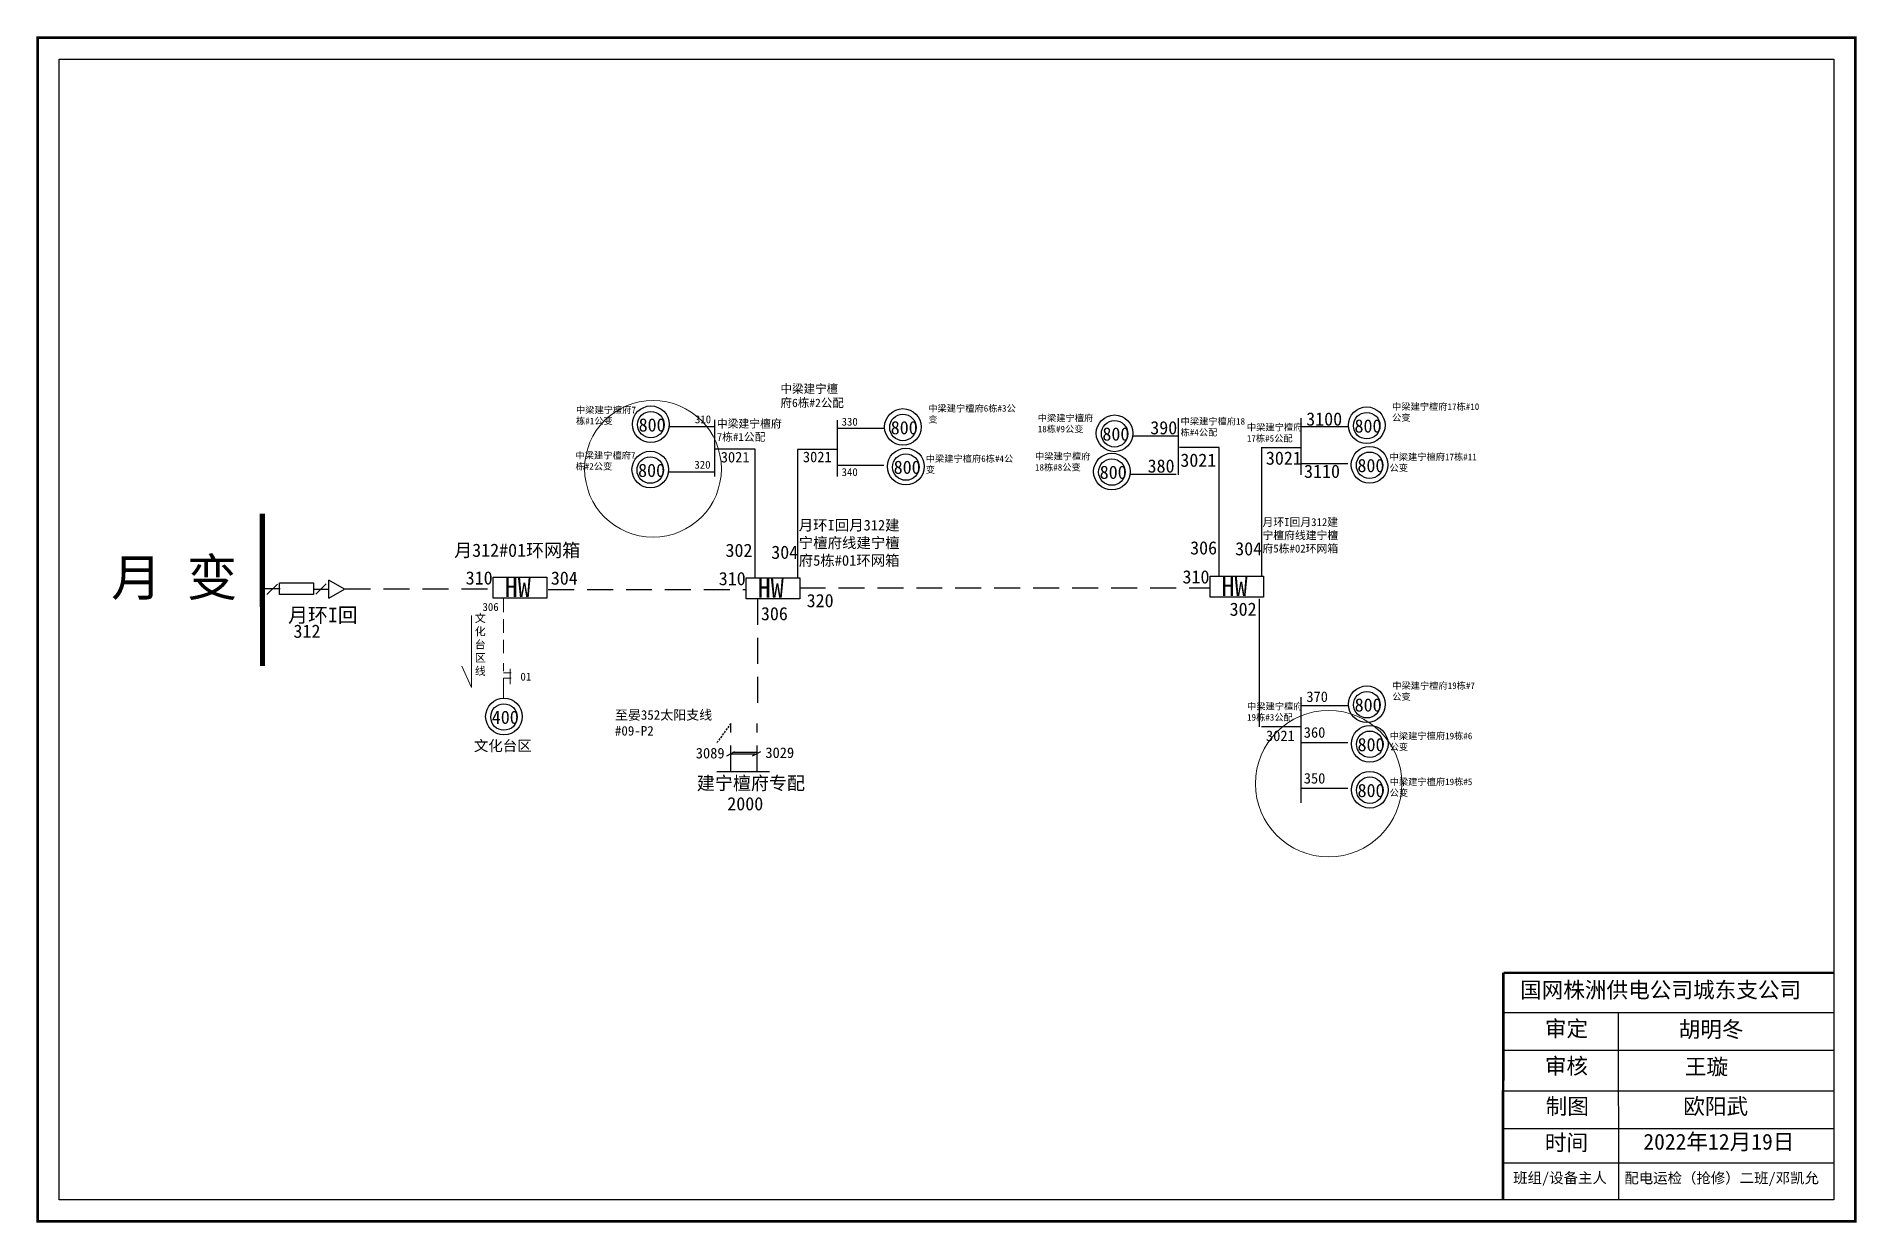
# Model space of a CAD drawing. Extents: x 55 to 400, y -5 to 220.
import ezdxf

# ---------------------------------------------------------------- set-up
doc = ezdxf.new("R2010")
doc.units = 0
doc.header["$LTSCALE"] = 0.774411
for name, pattern in [('ACAD_ISO02W100', [15, 12, -3]), ('DASHED2', [9.525, 6.35, -3.175]), ('HIDDENX2', [0.75, 0.5, -0.25])]:
    doc.linetypes.add(name, pattern=pattern)
doc.layers.get('0').update_dxf_attribs({"linetype": 'CONTINUOUS'})
doc.styles.get("Standard").update_dxf_attribs({"font": '', "height": 2.5})
doc.styles.add('仿宋_txtstyle_1.50_0_0', font='simsun.ttc', dxfattribs={"height": 1.5})
doc.styles.add('仿宋_txtstyle_150.00_0_0150', font='simsun.ttc', dxfattribs={"height": 150})
doc.styles.add('仿宋_txtstyle_2.00_0_0', font='simsun.ttc', dxfattribs={"height": 2})
doc.styles.add('仿宋_txtstyle_200.00_0_0200', font='simsun.ttc', dxfattribs={"height": 200})
doc.styles.add('仿宋_txtstyle_3.00_0_0', font='simsun.ttc', dxfattribs={"height": 3})
doc.styles.add('字体', font='simkai_0.ttf', dxfattribs={"height": 2.5})
doc.styles.add('楷体_GB2312_txtstyle_1.50_0_0', font='SIMKAI.TTF', dxfattribs={"height": 1.5})
doc.styles.add('楷体_GB2312_txtstyle_2.00_0_0', font='simkai_0.ttf', dxfattribs={"height": 2})
doc.styles.add('楷体_GB2312_txtstyle_2.50_0_0', font='simkai_0.ttf', dxfattribs={"height": 2.5})
doc.styles.add('楷体_GB2312_txtstyle_3.00_0_0', font='SIMKAI.TTF', dxfattribs={"height": 3})
doc.styles.get('Standard').set_extended_font_data('SimSun')

msp = doc.modelspace()

# ---------------------------------------------------------------- linework, layer by layer
at = {"linetype": 'Continuous'}
for p, q in [((183.77, 145.91), (175.01, 145.91)), ((183.74, 136.54), (183.74, 147.26)), ((206.93, 136.51), (206.93, 147.23)), ((215.77, 145.6), (207.01, 145.6)), ((271.51, 136.87), (271.51, 147.58)), ((294.7, 136.84), (294.7, 147.56)), ((303.54, 145.93), (294.78, 145.93)), ((191.4, 141.69), (183.88, 141.69)), ((191.4, 117.47), (191.4, 141.69)), ((206.9, 141.65), (199.38, 141.65)), ((199.48, 117.4), (199.48, 141.62)), ((271.54, 144.19), (262.78, 144.19)), ((279.17, 142.02), (271.65, 142.02)), ((279.17, 117.8), (279.17, 142.02)), ((294.68, 141.98), (287.15, 141.98)), ((287.25, 117.73), (287.25, 141.95)), ((215.74, 138.63), (206.98, 138.63)), ((303.51, 138.96), (294.75, 138.96)), ((183.67, 137.33), (174.91, 137.33)), ((271.03, 136.95), (262.27, 136.95)), ((100.96, 116.17), (98.98, 114.19)), ((110.19, 116.25), (108.22, 114.27)), ((286.81, 89.18), (286.81, 113.41)), ((294.68, 74.79), (294.72, 94.76)), ((303.56, 93.13), (294.8, 93.13)), ((294.7, 89.18), (287.18, 89.18)), ((303.53, 86.16), (294.77, 86.16)), ((303.53, 77.48), (294.77, 77.48)), ((333.03, 35.11), (395.4, 35.11)), ((354.68, 35.11), (354.77, -0.35)), ((333.03, 28.01), (395.4, 28.01)), ((333.03, 20.26), (395.4, 20.26)), ((333.03, 13.16), (395.4, 13.16)), ((333.08, 6.64), (395.44, 6.64))]:
    msp.add_line(p, q, dxfattribs=at)
at = {"linetype": 'ACAD_ISO02W100'}
msp.add_line((101.46, 115.26), (98.37, 115.26), dxfattribs=at)
msp.add_line((107.77, 115.25), (110.69, 115.25))
at = {"color": 0, "linetype": 'Continuous'}
for p, q in [((110.69, 113.54), (110.69, 116.94)), ((113.66, 115.25), (110.69, 116.94)), ((110.69, 113.54), (113.66, 115.25))]:
    msp.add_line(p, q, dxfattribs=at)
at = {"color": 0, "linetype": 'DASHED2'}
for p, q in [((113.69, 115.27), (141.62, 115.27)), ((152.18, 115.14), (189.51, 115.14)), ((199.75, 115.47), (277.28, 115.47)), ((191.81, 113.41), (191.81, 92.17))]:
    msp.add_line(p, q, dxfattribs=at)
at = {"color": 7, "linetype": 'DASHED2', "lineweight": 0, "ltscale": 0.533647}
msp.add_line((143.72, 113.5), (143.72, 103.12), dxfattribs=at)
at = {"color": 7, "linetype": 'Continuous', "lineweight": 0, "ltscale": 1.270879}
for p, q in [((137.66, 110.21), (137.66, 96.6)), ((137.66, 96.6), (135.89, 100.67))]:
    msp.add_line(p, q, dxfattribs=at)
at = {"color": 7, "linetype": 'DASHED2', "lineweight": 0, "ltscale": 0.296471}
for p, q in [((143.73, 101.19), (143.73, 99.38)), ((143.73, 99.38), (145.9, 99.38)), ((143.74, 98.37), (145.91, 98.37))]:
    msp.add_line(p, q, dxfattribs=at)
at = {"color": 7, "linetype": 'Continuous', "lineweight": 0, "ltscale": 0.296471}
for p, q in [((144.98, 100.15), (144.98, 97.24)), ((143.74, 98.37), (143.74, 94.52))]:
    msp.add_line(p, q, dxfattribs=at)
at = {"color": 7, "linetype": 'HIDDENX2'}
msp.add_line((186.74, 89.78), (184.01, 86.01), dxfattribs=at)
at = {"color": 7, "linetype": 'DASHED2'}
for p, q in [((186.74, 80.74), (186.74, 89.78)), ((191.74, 80.74), (191.74, 89.78))]:
    msp.add_line(p, q, dxfattribs=at)
at = {"color": 7}
for p, q in [((185.99, 83.69), (187.54, 84.53)), ((186.69, 84.04), (191.36, 84.04)), ((187.14, 84.35), (191.81, 84.35)), ((190.89, 83.69), (192.44, 84.53)), ((184.15, 80.74), (194.1, 80.74))]:
    msp.add_line(p, q, dxfattribs=at)
at = {"linetype": 'Continuous', "const_width": 0.5}
msp.add_lwpolyline([(55.6, 219.57), (399.57, 219.57), (399.57, -4.39), (55.6, -4.39)], close=True, dxfattribs=at)
at = {"linetype": 'Continuous'}
msp.add_lwpolyline([(59.64, 215.53), (395.53, 215.53), (395.53, -0.35), (59.64, -0.35)], close=True, dxfattribs=at)
for points, const_width in [([(98.12, 129.51), (98.14, 100.69)], 1), ([(332.99, 42.62), (332.88, -0.35)], 0.5), ([(333.03, 42.62), (395.4, 42.62)], 0.5)]:
    msp.add_lwpolyline(points, dxfattribs=dict(at, const_width=const_width))
at = {"color": 0, "linetype": 'Continuous'}
for points in [[(141.8, 117.51), (151.94, 117.51), (151.94, 113.5), (141.8, 113.5)], [(189.69, 117.37), (199.83, 117.37), (199.83, 113.37), (189.69, 113.37)], [(277.46, 117.7), (287.6, 117.7), (287.6, 113.69), (277.46, 113.69)]]:
    msp.add_lwpolyline(points, close=True, dxfattribs=at)
at = {"linetype": 'ACAD_ISO02W100'}
msp.add_lwpolyline([(107.76, 116.39), (107.76, 114.18), (101.36, 114.18), (101.36, 116.39)], close=True, dxfattribs=at)
at = {"color": 12, "linetype": 'Continuous', "lineweight": 0, "ltscale": 0.432685, "true_color": 0xc00000}
msp.add_circle((172.04, 137.99), 12.94, dxfattribs=at)
at = {"linetype": 'Continuous'}
for centre, radius in [((171.63, 146.43), 3.47), ((171.63, 146.35), 2.51), ((219.34, 145.91), 3.47), ((219.34, 145.83), 2.51), ((259.4, 144.71), 3.47), ((307.11, 146.24), 3.47), ((307.11, 146.16), 2.51), ((259.4, 144.63), 2.51), ((171.53, 137.85), 3.47), ((219.89, 138.42), 3.47), ((307.66, 138.75), 3.47), ((171.53, 137.76), 2.51), ((219.89, 138.33), 2.51), ((258.89, 137.47), 3.47), ((258.89, 137.39), 2.51), ((307.66, 138.66), 2.51), ((307.14, 93.44), 3.47), ((143.84, 91.12), 3.47), ((143.84, 91.03), 2.51), ((307.14, 93.36), 2.51), ((307.69, 85.95), 3.47), ((307.69, 85.86), 2.51), ((307.69, 77.27), 3.47), ((307.69, 77.18), 2.51)]:
    msp.add_circle(centre, radius, dxfattribs=at)
at = {"color": 12, "linetype": 'Continuous', "lineweight": 0, "ltscale": 0.954109, "true_color": 0xc00000}
msp.add_circle((299.92, 78.41), 13.86, dxfattribs=at)

# ---------------------------------------------------------------- texts
at = {"linetype": 'Continuous'}
for s, insert, char_height, width, attachment_point, style in [('{\\fSimSun|b0|i0|c134|p2;\\H0.8x;中梁建宁檀府6栋#2公配 \\H0.9375x; \\fKaiTi_GB2312|b0|i0|c134|p49;\\H1.3333x;\\C1; }', (196.17, 153.94), 2, 12.7193, 1, '字体'), ('{\\fSimSun|b0|i0|c134|p2;\\H0.5x;中梁建宁檀府7栋#1公变\\fKaiTi_GB2312|b0|i0|c134|p49;\\H2x;\\C1; }', (157.47, 149.76), 2.5, 11.3215, 1, '字体'), ('{\\fSimSun|b0|i0|c134|p2;\\H0.5x;\\C7;中梁建宁檀府6栋#3公变\\fKaiTi_GB2312|b0|i0|c134|p49;\\H2x;\\C1; }', (224.14, 150.06), 2.5, 17.0866, 1, '字体'), ('{\\fSimSun|b0|i0|c134|p2;\\H0.5x;\\C7;中梁建宁檀府18栋#9公变}', (244.86, 148.23), 2.5, 10.9371, 1, '字体'), ('{\\fSimSun|b0|i0|c134|p2;3100}', (295.66, 148.67), 2.5, 7.5419, 1, '字体'), ('{\\fSimSun|b0|i0|c134|p2;\\H0.5x;\\C7;中梁建宁檀府17栋#10公变}', (311.91, 150.39), 2.5, 17.0866, 1, '字体'), ('{\\fSimSun|b0|i0|c134|p2;800}', (169.32, 147.55), 2.5, 7.5419, 1, '字体'), ('310', (179.97, 148.11), 1.5, 7.5419, 1, '仿宋_txtstyle_1.50_0_0'), ('{\\fSimSun|b0|i0|c134|p2;\\H0.75x;中梁建宁檀府7栋#1公配 \\fKaiTi_GB2312|b0|i0|c134|p49;\\H1.3333x;\\C1; }', (184.12, 147.28), 2, 12.7193, 1, '字体'), ('{\\fSimSun|b0|i0|c134|p2;330}', (207.73, 147.66), 1.5, 7.5419, 1, '仿宋_txtstyle_1.50_0_0'), ('{\\fSimSun|b0|i0|c134|p2;800}', (217.03, 147.03), 2.5, 7.5419, 1, '字体'), ('{\\fSimSun|b0|i0|c134|p2;800}', (257.09, 145.83), 2.5, 7.5419, 1, '字体'), ('{\\fSimSun|b0|i0|c134|p2;390}', (266.15, 147.02), 2.5, 7.5419, 1, '字体'), ('{\\fSimSun|b0|i0|c134|p2;中梁建宁檀府18栋#4公配 \\fKaiTi_GB2312|b0|i0|c134|p49;\\C1; }', (271.89, 147.61), 1.25, 12.7193, 1, '字体'), ('{\\fSimSun|b0|i0|c134|p2;中梁建宁檀府17栋#5公配 \\fKaiTi_GB2312|b0|i0|c134|p49;\\C1; }', (284.44, 146.48), 1.25, 11.2015, 1, '字体'), ('{\\fSimSun|b0|i0|c134|p2;800}', (304.8, 147.36), 2.5, 7.5419, 1, '字体'), ('{\\fSimSun|b0|i0|c134|p2;\\H0.5x;中梁建宁檀府7栋#2公变\\fKaiTi_GB2312|b0|i0|c134|p49;\\H2x;\\C1; }', (157.37, 141.17), 2.5, 11.3215, 1, '楷体_GB2312_txtstyle_2.50_0_0'), ('{\\fSimSun|b0|i0|c134|p2;3021}', (288.03, 141.27), 2.5, 7.5419, 1, '字体'), ('{\\fSimSun|b0|i0|c134|p2;800}', (169.22, 138.96), 2.5, 7.5419, 1, '字体'), ('320', (179.87, 139.52), 1.5, 7.5419, 1, '仿宋_txtstyle_1.50_0_0'), ('{\\fSimSun|b0|i0|c134|p2;3021}', (184.87, 141.2), 2, 7.5419, 1, '楷体_GB2312_txtstyle_2.00_0_0'), ('{\\fSimSun|b0|i0|c134|p2;3021}', (200.41, 141.25), 2, 7.5419, 1, '楷体_GB2312_txtstyle_2.00_0_0'), ('{\\fSimSun|b0|i0|c134|p2;340}', (207.73, 138.12), 1.5, 7.5419, 1, '楷体_GB2312_txtstyle_1.50_0_0'), ('{\\fSimSun|b0|i0|c134|p2;800}', (217.59, 139.54), 2.5, 7.5419, 1, '字体'), ('{\\fSimSun|b0|i0|c134|p2;\\H0.5x;\\C7;中梁建宁檀府6栋#4公变\\fKaiTi_GB2312|b0|i0|c134|p49;\\H2x;\\C1; }', (223.66, 140.54), 2.5, 17.0866, 1, '字体'), ('{\\fSimSun|b0|i0|c134|p2;\\H0.5x;\\C7;中梁建宁檀府18栋#8公变}', (244.34, 140.99), 2.5, 10.9371, 1, '字体'), ('{\\fSimSun|b0|i0|c134|p2;800}', (256.58, 138.59), 2.5, 7.5419, 1, '字体'), ('{\\fSimSun|b0|i0|c134|p2;380}', (265.64, 139.78), 2.5, 7.5419, 1, '字体'), ('{\\fSimSun|b0|i0|c134|p2;3021}', (271.84, 140.88), 2.5, 7.5419, 1, '字体'), ('{\\fSimSun|b0|i0|c134|p2;3110}', (295.25, 138.78), 2.5, 7.5419, 1, '字体'), ('{\\fSimSun|b0|i0|c134|p2;800}', (305.36, 139.87), 2.5, 7.5419, 1, '字体'), ('{\\fSimSun|b0|i0|c134|p2;\\H0.5x;\\C7;中梁建宁檀府17栋#11公变}', (311.43, 140.87), 2.5, 17.0866, 1, '字体'), ('{\\fSimSun|b0|i0|c134|p2;\\H0.8x;月环I回月312建宁檀府线建宁檀府5栋#01环网箱 \\fSimSun|b0|i0|c0|p2;\\H1.5x; }', (199.62, 128.33), 2.5, 20.3, 1, '字体'), ('{\\fSimSun|b0|i0|c134|p2;\\H0.6x;月环I回月312建宁檀府线建宁檀府5栋#02环网箱\\H2x;\\C1; \\H0.66667x;\\C256; \\fSimSun|b0|i0|c0|p2;\\H1.5x; }', (287.39, 128.66), 2.5, 15.7507, 1, '字体'), ('{\\fSimSun|b0|i0|c134|p2;月312#01环网箱}', (134.41, 123.84), 2.5, 28.1392, 1, '字体'), ('{\\fSimSun|b0|i0|c134|p2;306}', (273.69, 124.29), 2.5, 7.5419, 1, '字体'), ('{\\fSimSun|b0|i0|c134|p2;304}', (282.22, 124.12), 2.5, 7.5419, 1, '字体'), ('月 变', (69.51, 120.95), 7, 27.4955, 1, '字体'), ('{\\fSimSun|b0|i0|c134|p2;302}', (185.76, 123.82), 2.5, 7.5419, 1, '字体'), ('{\\fSimSun|b0|i0|c134|p2;304}', (194.42, 123.46), 2.5, 7.5419, 1, '字体'), ('{\\fSimSun|b0|i0|c134|p2;310}', (136.59, 118.6), 2.5, 7.5419, 1, '字体'), ('{\\fSimSun|b0|i0|c134|p2;304}', (152.7, 118.57), 2.5, 7.5419, 1, '字体'), ('{\\fSimSun|b0|i0|c134|p2;310}', (184.48, 118.47), 2.5, 7.5419, 1, '字体'), ('{\\fSimSun|b0|i0|c134|p2;310}', (272.25, 118.8), 2.5, 7.5419, 1, '字体'), ('{\\fSimSun|b0|i0|c134|p2;320}', (201.12, 114.31), 2.5, 7.5419, 1, '字体'), ('{\\fSimSun|b0|i0|c134|p2;306}', (192.46, 111.84), 2.5, 7.5419, 1, '字体'), ('{\\fSimSun|b0|i0|c134|p2;302}', (281.17, 112.68), 2.5, 7.5419, 1, '字体'), ('{\\fSimSun|b0|i0|c134|p2;\\H0.5x;\\C7;中梁建宁檀府19栋#7公变}', (311.94, 97.59), 2.5, 17.0866, 1, '字体'), ('{\\fSimSun|b0|i0|c134|p2;中梁建宁檀府19栋#3公配 \\fKaiTi_GB2312|b0|i0|c134|p49;\\C1; }', (284.47, 93.68), 1.25, 11.2015, 1, '字体'), ('{\\fSimSun|b0|i0|c134|p2;370}', (295.69, 95.87), 2, 7.5419, 1, '楷体_GB2312_txtstyle_2.00_0_0'), ('{\\fSimSun|b0|i0|c134|p2;800}', (304.83, 94.56), 2.5, 7.5419, 1, '字体'), ('{\\fSimSun|b0|i0|c134|p2;400}', (141.53, 92.23), 2.5, 7.5419, 1, '楷体_GB2312_txtstyle_2.50_0_0'), ('{\\fSimSun|b0|i0|c134|p2;至晏352太阳支线#09-P2}', (164.83, 92.32), 1.8, 20.5964, 1, '字体'), ('{\\fSimSun|b0|i0|c134|p2;3021}', (288.05, 88.47), 2, 7.5419, 1, '楷体_GB2312_txtstyle_2.00_0_0'), ('{\\fSimSun|b0|i0|c134|p2;360}', (295.2, 89.11), 2, 7.5419, 1, '楷体_GB2312_txtstyle_2.00_0_0'), ('{\\fSimSun|b0|i0|c134|p2;800}', (305.38, 87.06), 2.5, 7.5419, 1, '字体'), ('{\\fSimSun|b0|i0|c134|p2;\\H0.5x;\\C7;中梁建宁檀府19栋#6公变}', (311.45, 88.07), 2.5, 17.0866, 1, '字体'), ('{\\fSimSun|b0|i0|c134|p2;建宁檀府专配}', (180.34, 79.76), 2.5, 21.1831, 1, '字体'), ('350', (295.2, 80.43), 2, 7.5419, 1, '仿宋_txtstyle_2.00_0_0'), ('{\\fSimSun|b0|i0|c134|p2;\\H0.5x;\\C7;中梁建宁檀府19栋#5公变}', (311.45, 79.39), 2.5, 17.0866, 1, '楷体_GB2312_txtstyle_2.50_0_0'), ('{\\fSimSun|b0|i0|c134|p2;800}', (305.38, 78.38), 2.5, 7.5419, 1, '字体'), ('国网株洲供电公司城东支公司', (336.13, 40.89), 3, 82.0179, 1, '仿宋_txtstyle_3.00_0_0'), ('审定', (340.82, 33.56), 3, 23.4615, 1, '字体'), ('胡明冬', (366.15, 33.43), 3, 23.4615, 1, '仿宋_txtstyle_3.00_0_0'), ('审核', (340.82, 26.49), 3, 23.4615, 1, '字体'), ('{\\fSimSun|b0|i0|c134|p2;王璇}', (367.33, 26.36), 3, 33.0539, 1, '字体'), ('制图', (340.98, 18.87), 3, 23.4615, 1, '字体'), ('欧阳武', (367.02, 18.87), 3, 23.4615, 1, '仿宋_txtstyle_3.00_0_0'), ('时间', (340.82, 11.99), 3, 23.4615, 1, '字体'), ('2022年12月19日', (373.76, 12.16), 3, 28.9227, 2, '楷体_GB2312_txtstyle_3.00_0_0')]:
    msp.add_mtext(s, dxfattribs=dict(at, insert=insert, char_height=char_height, width=width, attachment_point=attachment_point, style=style))
at = {"color": 0, "linetype": 'Continuous', "char_height": 3.6368, "attachment_point": 1, "style": '字体'}
for insert in [(143.97, 117.4), (191.85, 117.26), (279.63, 117.59)]:
    msp.add_mtext_dynamic_manual_height_columns('{\\fSimSun|b0|i0|c134|p2;HW}', width=4.066, gutter_width=12.5, heights=[0], dxfattribs=dict(at, insert=insert))
at = {"color": 0, "linetype": 'Continuous', "insert": (102.98, 111.71), "char_height": 2.3, "width": 15.1162, "attachment_point": 1, "style": '字体'}
msp.add_mtext('{\\fSimSun|b0|i0|c134|p2;\\H1.2x;\\C256;月环I回}', dxfattribs=at)
at = {"color": 2, "linetype": 'Continuous', "lineweight": 0, "ltscale": 1.372549, "true_color": 0xffff00, "insert": (138.33, 110.48), "char_height": 1.5, "attachment_point": 1, "style": '仿宋_txtstyle_1.50_0_0'}
msp.add_mtext('文^M^J化^M^J台^M^J区^M^J线', dxfattribs=at)
at = {"color": 7, "linetype": 'Continuous', "lineweight": 0, "ltscale": 1.372549, "attachment_point": 1}
for s, insert, char_height, style in [('306', (139.77, 112.6), 1.5, '仿宋_txtstyle_1.50_0_0'), ('01', (146.95, 99.42), 1.5, '仿宋_txtstyle_150.00_0_0150'), ('文化台区', (138.15, 86.59), 2, '仿宋_txtstyle_200.00_0_0200')]:
    msp.add_mtext(s, dxfattribs=dict(at, insert=insert, char_height=char_height, style=style))
at = {"color": 0, "linetype": 'Continuous', "insert": (104, 108.52), "char_height": 2.5, "width": 5.6554, "attachment_point": 1}
msp.add_mtext('312', dxfattribs=at)
at = {"color": 0, "attachment_point": 1}
for s, insert, char_height, width in [('{\\H0.8333x;3089}', (180.14, 85.19), 2.4, 14.8084), ('2000', (186.1, 75.87), 2.5, 54)]:
    msp.add_mtext(s, dxfattribs=dict(at, insert=insert, char_height=char_height, width=width))
at = {"color": 7, "linetype": 'DASHED2', "insert": (193.31, 85.28), "char_height": 2.4, "width": 14.8084, "attachment_point": 1}
msp.add_mtext('{\\H0.8333x;3029}', dxfattribs=at)
at = {"color": 7, "linetype": 'Continuous', "lineweight": 0, "ltscale": 0.518963, "char_height": 2, "attachment_point": 1}
for s, insert, style in [('班组/设备主人', (334.83, 4.82), '仿宋_txtstyle_2.00_0_0'), ('配电运检（抢修）二班/邓凯允', (355.87, 4.79), '仿宋_txtstyle_200.00_0_0200')]:
    msp.add_mtext(s, dxfattribs=dict(at, insert=insert, style=style))

doc.saveas('drawing.dxf')
